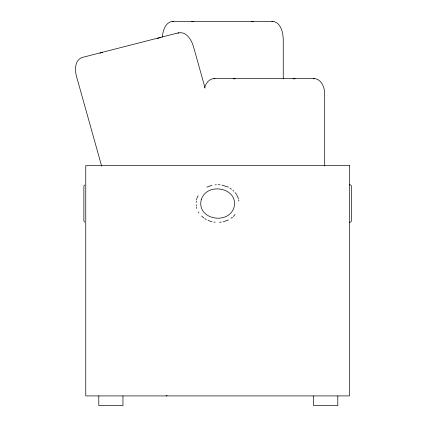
<?xml version="1.0" encoding="UTF-8"?>
<svg xmlns="http://www.w3.org/2000/svg" width="427" height="427" viewBox="0 0 427 427"><rect width="100%" height="100%" fill="white"/><g stroke="black" fill="none" stroke-linecap="round" stroke-linejoin="round"><path stroke-width="0.64" d="M162.361 37.133C162.783 30.888 165.26 22.375 172.449 21.35L272.981 21.35C281.057 22.663 283.037 32.601 283.24 39.481L283.24 78.787M196.217 202.318L196.404 201.09M196.585 199.863L196.772 198.635M204.677 87.514C205.835 83.222 209.145 78.856 213.906 78.6L314.437 78.6C321.707 79.262 324.669 87.626 324.696 93.956L324.696 165.948M197.039 198.064L198.123 195.779M84.722 184.976L83.873 186.001L83.873 221.085L84.722 222.104M233.35 216.452L235.069 214.493M230.932 218.282L232.421 217.279M100.046 53.252L101.493 52.526L102.581 52.484M157.355 38.692L159.282 37.725L160.915 37.661M177.974 33.178C185.868 30.504 191.568 39.935 193.41 46.404L205.099 88.117M206.839 187.127L212.048 185.233M223.236 221.848L228.445 219.958M178.94 32.692L81.835 57.56C74.624 60.442 74.81 70.017 76.481 76.353L101.663 166.188M166.06 395.914L167.058 395.664M191.739 21.596L193.863 21.596M251.567 21.596L253.691 21.596M271.919 21.596L272.981 21.35M233.195 78.808L235.32 78.808M293.023 78.808L295.148 78.808M313.375 78.808L314.437 78.6M215.155 184.875L216.398 184.731M219.505 222.28L221.373 222.067M349.414 222.237L350.626 222.104L351.469 221.085L351.469 186.001L350.626 184.976L349.414 184.848M218.261 184.661L220.129 184.875M221.992 185.094L228.445 187.127M213.916 222.067L215.155 222.211M213.906 78.6L214.968 78.808M172.449 21.35L173.511 21.596M207.997 220.375L212.048 221.848M229.939 188.131L231.429 189.134M203.855 217.946L201.507 215.961M204.848 218.619L206.342 219.622M232.923 190.138L233.777 191.12M235.069 192.593L236.355 194.066M236.622 194.637L238.512 198.635M198.39 211.877L198.929 213.02M238.698 199.863L238.88 201.09M196.217 204.768L196.404 205.995M196.585 207.223L196.772 208.445M337.816 395.914L337.816 405.65L313.658 405.65L313.658 395.914M122.955 395.914L122.955 405.65L98.797 405.65L98.797 395.914M201.266 199.692C196.292 219.435 228.44 225.499 234.017 207.389C238.992 187.65 206.844 181.582 201.266 199.692M349.553 165.559L85.763 165.559L85.763 395.914L349.553 395.914L349.553 165.559"/></g></svg>
